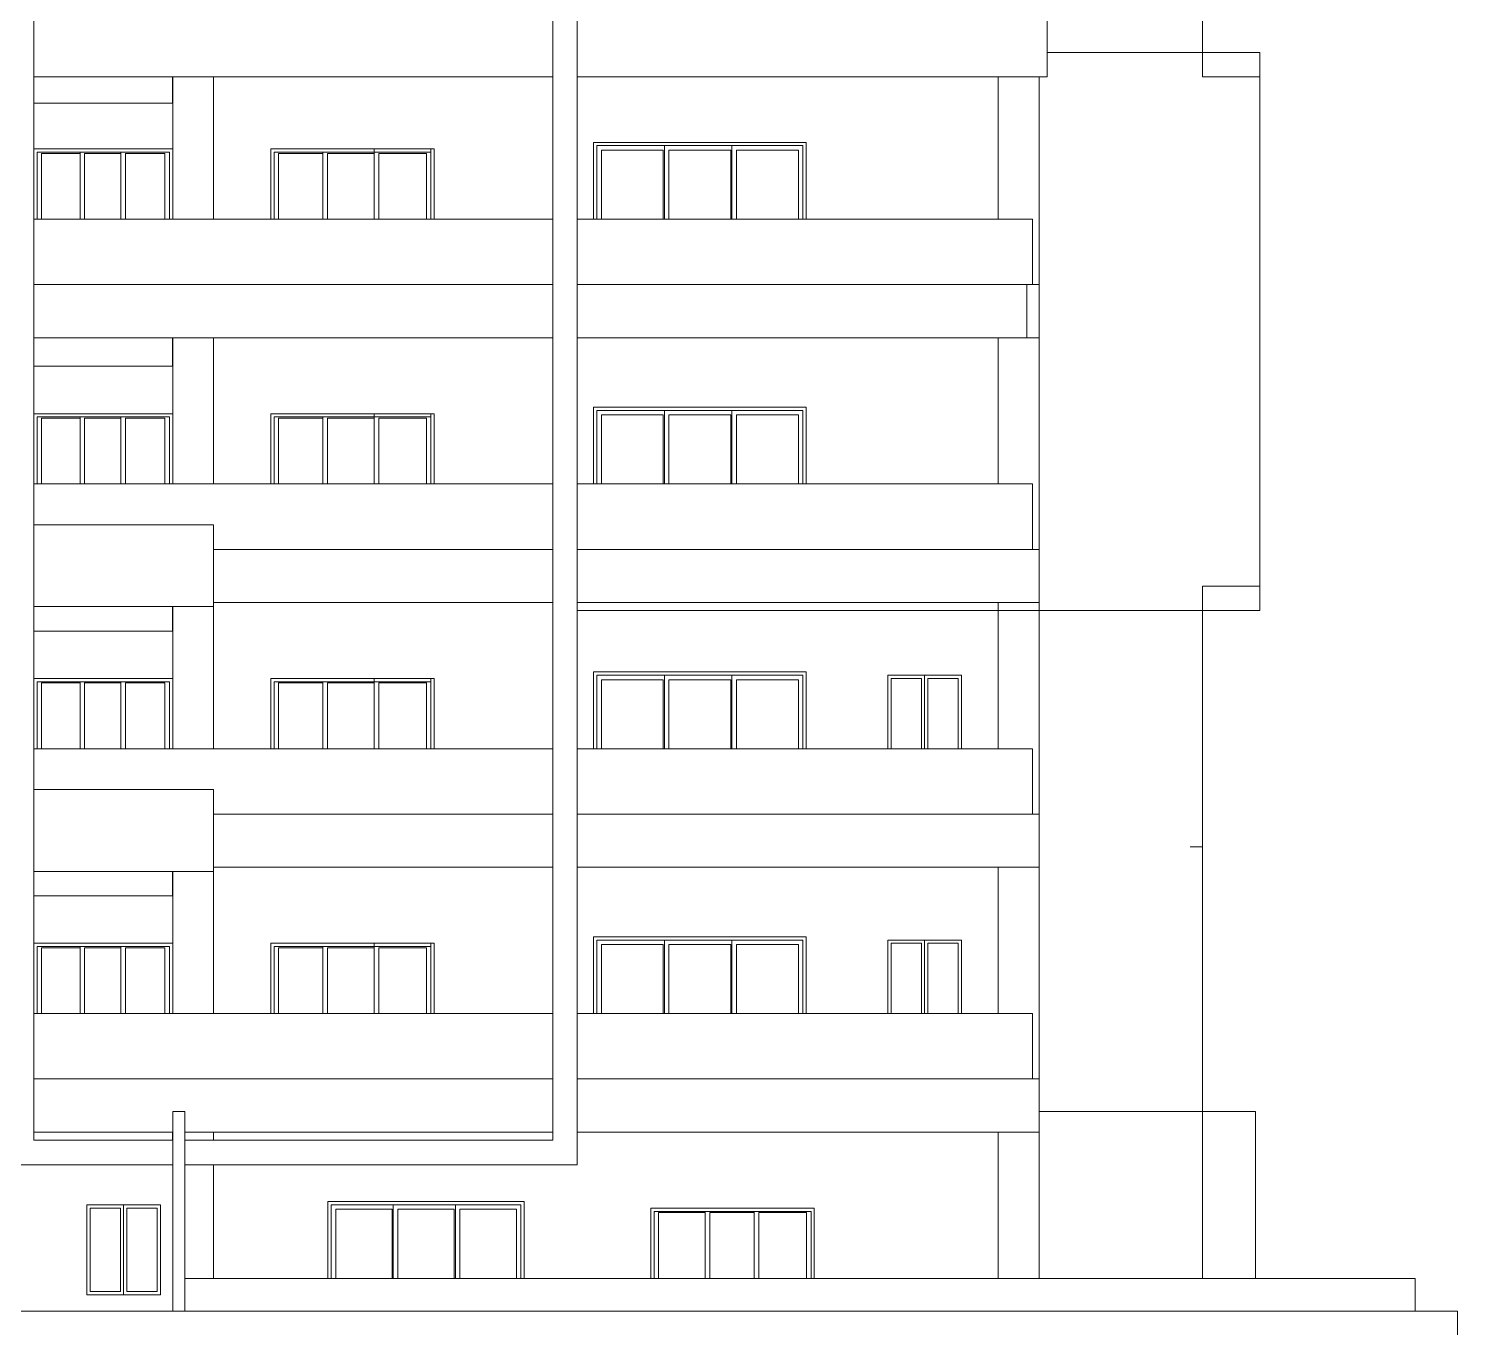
# Model space of a CAD drawing. Header units: metres. Extents: x -144 to 1000, y -717 to 29.
# Drawn here: x 766.173 to 769.866, y -557.429 to -554.072 of the extents above; entities that cross this region are included whole.
import ezdxf

# ---------------------------------------------------------------- set-up
doc = ezdxf.new("R2010")
doc.units = ezdxf.units.M
doc.layers.get('0').update_dxf_attribs({"color": 1})
for name, color, linetype, lineweight in [('A-DOOR-FRAM', 1, 'Continuous', 9), ('A-FLOR-HRAL', 1, 'Continuous', 9), ('A-GLAZ', 1, 'Continuous', 9), ('A-WALL', 4, 'Continuous', 9), ('S-BEAM', 1, 'Continuous', 9), ('S-COLS', 7, 'Continuous', 9)]:
    doc.layers.add(name, color=color, linetype=linetype, lineweight=lineweight)

# ---------------------------------------------------------------- blocks, each defined once
blk = doc.blocks.new('A$C4d52d4f2')
at = {"layer": 'A-DOOR-FRAM', "lineweight": 9}
for p, q in [((-0.45797, -0.240614), (-0.45797, -0.242527)), ((-0.45797, -0.240614), (-0.452616, -0.240614)), ((-0.456214, -0.240614), (-0.456214, -0.242527)), ((-0.454459, -0.240614), (-0.454459, -0.242527)), ((-0.452616, -0.240614), (-0.452616, -0.242527)), ((-0.468997, -0.240699), (-0.472609, -0.240699)), ((-0.472609, -0.242527), (-0.472609, -0.240699)), ((-0.472524, -0.240784), (-0.472524, -0.242527)), ((-0.472524, -0.240784), (-0.469082, -0.240784)), ((-0.472407, -0.242527), (-0.472407, -0.240816)), ((-0.472407, -0.240816), (-0.471405, -0.240816)), ((-0.471405, -0.240784), (-0.471405, -0.242527)), ((-0.471288, -0.242527), (-0.471288, -0.240816)), ((-0.471288, -0.240816), (-0.470345, -0.240816)), ((-0.470345, -0.240784), (-0.470345, -0.242527)), ((-0.470228, -0.242527), (-0.470228, -0.240816)), ((-0.470228, -0.240816), (-0.469199, -0.240816)), ((-0.469199, -0.240816), (-0.469199, -0.242527)), ((-0.469082, -0.240784), (-0.469082, -0.242527)), ((-0.466448, -0.240699), (-0.466448, -0.242527)), ((-0.462199, -0.240699), (-0.466448, -0.240699)), ((-0.466363, -0.242527), (-0.466363, -0.240784)), ((-0.466363, -0.240784), (-0.462284, -0.240784)), ((-0.466246, -0.242527), (-0.466246, -0.240816)), ((-0.466246, -0.240816), (-0.46509, -0.240816)), ((-0.46509, -0.240784), (-0.46509, -0.242527)), ((-0.464973, -0.242527), (-0.464973, -0.240816)), ((-0.464973, -0.240816), (-0.463758, -0.240816)), ((-0.462284, -0.240699), (-0.463758, -0.240699)), ((-0.463758, -0.240699), (-0.463758, -0.242527)), ((-0.463641, -0.242527), (-0.463641, -0.240816)), ((-0.463641, -0.240816), (-0.4624, -0.240816)), ((-0.4624, -0.240816), (-0.4624, -0.242527)), ((-0.462284, -0.242527), (-0.462284, -0.240699)), ((-0.462284, -0.242527), (-0.462284, -0.240784)), ((-0.462199, -0.242527), (-0.462199, -0.240699)), ((-0.457853, -0.242527), (-0.457853, -0.240731)), ((-0.457853, -0.240731), (-0.456244, -0.240731)), ((-0.456244, -0.240731), (-0.456244, -0.242527)), ((-0.456097, -0.242527), (-0.456097, -0.240731)), ((-0.456097, -0.240731), (-0.454488, -0.240731)), ((-0.454488, -0.240731), (-0.454488, -0.242527)), ((-0.454343, -0.242527), (-0.454343, -0.240731)), ((-0.454343, -0.240731), (-0.452733, -0.240731)), ((-0.452733, -0.240731), (-0.452733, -0.242527)), ((-0.468997, -0.247583), (-0.472609, -0.247583)), ((-0.472609, -0.24941), (-0.472609, -0.247583)), ((-0.472524, -0.247668), (-0.472524, -0.24941)), ((-0.472524, -0.247668), (-0.469082, -0.247668)), ((-0.472407, -0.24941), (-0.472407, -0.2477)), ((-0.472407, -0.2477), (-0.471405, -0.2477)), ((-0.471405, -0.247668), (-0.471405, -0.24941)), ((-0.471288, -0.24941), (-0.471288, -0.2477)), ((-0.471288, -0.2477), (-0.470345, -0.2477)), ((-0.470345, -0.247668), (-0.470345, -0.24941)), ((-0.470228, -0.24941), (-0.470228, -0.2477)), ((-0.470228, -0.2477), (-0.469199, -0.2477)), ((-0.469199, -0.2477), (-0.469199, -0.24941)), ((-0.469082, -0.247668), (-0.469082, -0.24941)), ((-0.466448, -0.247583), (-0.466448, -0.24941)), ((-0.462199, -0.247583), (-0.466448, -0.247583)), ((-0.466363, -0.24941), (-0.466363, -0.247668)), ((-0.466363, -0.247668), (-0.462284, -0.247668)), ((-0.466246, -0.24941), (-0.466246, -0.2477)), ((-0.466246, -0.2477), (-0.46509, -0.2477)), ((-0.46509, -0.247668), (-0.46509, -0.24941)), ((-0.464973, -0.24941), (-0.464973, -0.2477)), ((-0.464973, -0.2477), (-0.463758, -0.2477)), ((-0.462284, -0.247583), (-0.463758, -0.247583)), ((-0.463758, -0.247583), (-0.463758, -0.24941)), ((-0.463641, -0.24941), (-0.463641, -0.2477)), ((-0.463641, -0.2477), (-0.4624, -0.2477)), ((-0.4624, -0.2477), (-0.4624, -0.24941)), ((-0.462284, -0.24941), (-0.462284, -0.247583)), ((-0.462284, -0.24941), (-0.462284, -0.247668)), ((-0.462199, -0.24941), (-0.462199, -0.247583)), ((-0.45797, -0.247498), (-0.45797, -0.24941)), ((-0.45797, -0.247498), (-0.452616, -0.247498)), ((-0.457853, -0.24941), (-0.457853, -0.247615)), ((-0.457853, -0.247615), (-0.456244, -0.247615)), ((-0.456244, -0.247615), (-0.456244, -0.24941)), ((-0.456214, -0.247498), (-0.456214, -0.24941)), ((-0.456097, -0.24941), (-0.456097, -0.247615)), ((-0.456097, -0.247615), (-0.454488, -0.247615)), ((-0.454488, -0.247615), (-0.454488, -0.24941)), ((-0.454459, -0.247498), (-0.454459, -0.24941)), ((-0.454343, -0.24941), (-0.454343, -0.247615)), ((-0.454343, -0.247615), (-0.452733, -0.247615)), ((-0.452733, -0.247615), (-0.452733, -0.24941)), ((-0.452616, -0.247498), (-0.452616, -0.24941)), ((-0.452531, -0.254297), (-0.458055, -0.254297)), ((-0.458055, -0.256294), (-0.458055, -0.254297)), ((-0.45797, -0.254382), (-0.45797, -0.256294)), ((-0.45797, -0.254382), (-0.452616, -0.254382)), ((-0.456214, -0.254382), (-0.456214, -0.256294)), ((-0.454459, -0.254382), (-0.454459, -0.256294)), ((-0.452616, -0.254382), (-0.452616, -0.256294)), ((-0.452531, -0.256294), (-0.452531, -0.254297)), ((-0.468997, -0.254467), (-0.472609, -0.254467)), ((-0.472609, -0.256294), (-0.472609, -0.254467)), ((-0.472524, -0.254552), (-0.472524, -0.256294)), ((-0.472524, -0.254552), (-0.469082, -0.254552)), ((-0.472407, -0.256294), (-0.472407, -0.254583)), ((-0.472407, -0.254583), (-0.471405, -0.254583)), ((-0.471405, -0.254552), (-0.471405, -0.256294)), ((-0.471288, -0.256294), (-0.471288, -0.254583)), ((-0.471288, -0.254583), (-0.470345, -0.254583)), ((-0.470345, -0.254552), (-0.470345, -0.256294)), ((-0.470228, -0.256294), (-0.470228, -0.254583)), ((-0.470228, -0.254583), (-0.469199, -0.254583)), ((-0.469199, -0.254583), (-0.469199, -0.256294)), ((-0.469082, -0.254552), (-0.469082, -0.256294)), ((-0.466448, -0.254467), (-0.466448, -0.256294)), ((-0.462199, -0.254467), (-0.466448, -0.254467)), ((-0.466363, -0.256294), (-0.466363, -0.254552)), ((-0.466363, -0.254552), (-0.462284, -0.254552)), ((-0.466246, -0.256294), (-0.466246, -0.254583)), ((-0.466246, -0.254583), (-0.46509, -0.254583)), ((-0.46509, -0.254552), (-0.46509, -0.256294)), ((-0.464973, -0.256294), (-0.464973, -0.254583)), ((-0.464973, -0.254583), (-0.463758, -0.254583)), ((-0.462284, -0.254467), (-0.463758, -0.254467)), ((-0.463758, -0.254467), (-0.463758, -0.256294)), ((-0.463641, -0.256294), (-0.463641, -0.254583)), ((-0.463641, -0.254583), (-0.4624, -0.254583)), ((-0.4624, -0.254583), (-0.4624, -0.256294)), ((-0.462284, -0.256294), (-0.462284, -0.254467)), ((-0.462284, -0.256294), (-0.462284, -0.254552)), ((-0.462199, -0.256294), (-0.462199, -0.254467)), ((-0.457853, -0.256294), (-0.457853, -0.254498)), ((-0.457853, -0.254498), (-0.456244, -0.254498)), ((-0.456244, -0.254498), (-0.456244, -0.256294)), ((-0.456097, -0.256294), (-0.456097, -0.254498)), ((-0.456097, -0.254498), (-0.454488, -0.254498)), ((-0.454488, -0.254498), (-0.454488, -0.256294)), ((-0.454343, -0.256294), (-0.454343, -0.254498)), ((-0.454343, -0.254498), (-0.452733, -0.254498)), ((-0.452733, -0.254498), (-0.452733, -0.256294)), ((-0.468997, -0.26135), (-0.472609, -0.26135)), ((-0.472609, -0.263177), (-0.472609, -0.26135)), ((-0.472524, -0.261435), (-0.472524, -0.263177)), ((-0.472524, -0.261435), (-0.469082, -0.261435)), ((-0.472407, -0.263177), (-0.472407, -0.261467)), ((-0.472407, -0.261467), (-0.471405, -0.261467)), ((-0.471405, -0.261435), (-0.471405, -0.263177)), ((-0.471288, -0.263177), (-0.471288, -0.261467)), ((-0.471288, -0.261467), (-0.470345, -0.261467)), ((-0.470345, -0.261435), (-0.470345, -0.263177)), ((-0.470228, -0.263177), (-0.470228, -0.261467)), ((-0.470228, -0.261467), (-0.469199, -0.261467)), ((-0.469199, -0.261467), (-0.469199, -0.263177)), ((-0.469082, -0.261435), (-0.469082, -0.263177)), ((-0.466448, -0.26135), (-0.466448, -0.263177)), ((-0.462199, -0.26135), (-0.466448, -0.26135)), ((-0.466363, -0.263177), (-0.466363, -0.261435)), ((-0.466363, -0.261435), (-0.462284, -0.261435)), ((-0.466246, -0.263177), (-0.466246, -0.261467)), ((-0.466246, -0.261467), (-0.46509, -0.261467)), ((-0.46509, -0.261435), (-0.46509, -0.263177)), ((-0.464973, -0.263177), (-0.464973, -0.261467)), ((-0.464973, -0.261467), (-0.463758, -0.261467)), ((-0.462284, -0.26135), (-0.463758, -0.26135)), ((-0.463758, -0.26135), (-0.463758, -0.263177)), ((-0.463641, -0.263177), (-0.463641, -0.261467)), ((-0.463641, -0.261467), (-0.4624, -0.261467)), ((-0.4624, -0.261467), (-0.4624, -0.263177)), ((-0.462284, -0.263177), (-0.462284, -0.26135)), ((-0.462284, -0.263177), (-0.462284, -0.261435)), ((-0.462199, -0.263177), (-0.462199, -0.26135)), ((-0.452531, -0.26118), (-0.458055, -0.26118)), ((-0.458055, -0.263177), (-0.458055, -0.26118)), ((-0.45797, -0.261265), (-0.45797, -0.263177)), ((-0.45797, -0.261265), (-0.452616, -0.261265)), ((-0.457853, -0.263177), (-0.457853, -0.261382)), ((-0.457853, -0.261382), (-0.456244, -0.261382)), ((-0.456244, -0.261382), (-0.456244, -0.263177)), ((-0.456214, -0.261265), (-0.456214, -0.263177)), ((-0.456097, -0.263177), (-0.456097, -0.261382)), ((-0.456097, -0.261382), (-0.454488, -0.261382)), ((-0.454488, -0.261382), (-0.454488, -0.263177)), ((-0.454459, -0.261265), (-0.454459, -0.263177)), ((-0.454343, -0.263177), (-0.454343, -0.261382)), ((-0.454343, -0.261382), (-0.452733, -0.261382)), ((-0.452733, -0.261382), (-0.452733, -0.263177)), ((-0.452616, -0.261265), (-0.452616, -0.263177)), ((-0.452531, -0.263177), (-0.452531, -0.26118)), ((-0.46496, -0.268064), (-0.46496, -0.270061)), ((-0.459862, -0.268064), (-0.46496, -0.268064)), ((-0.464876, -0.270061), (-0.464876, -0.268149)), ((-0.464876, -0.268149), (-0.459947, -0.268149)), ((-0.463263, -0.268149), (-0.463263, -0.270061)), ((-0.459947, -0.268149), (-0.461648, -0.268149)), ((-0.461648, -0.268149), (-0.461648, -0.270061)), ((-0.459947, -0.270061), (-0.459947, -0.268149)), ((-0.459947, -0.270061), (-0.459947, -0.268149)), ((-0.459862, -0.270061), (-0.459862, -0.268064)), ((-0.464759, -0.270061), (-0.464759, -0.268266)), ((-0.464759, -0.268266), (-0.463291, -0.268266)), ((-0.463291, -0.268266), (-0.463291, -0.270061)), ((-0.463146, -0.270061), (-0.463146, -0.268266)), ((-0.463146, -0.268266), (-0.461678, -0.268266)), ((-0.461678, -0.268266), (-0.461678, -0.270061)), ((-0.461531, -0.270061), (-0.461531, -0.268266)), ((-0.461531, -0.268266), (-0.460063, -0.268266)), ((-0.460063, -0.268266), (-0.460063, -0.270061)), ((-0.452319, -0.268234), (-0.456568, -0.268234)), ((-0.456568, -0.270061), (-0.456568, -0.268234)), ((-0.456483, -0.268319), (-0.456483, -0.270061)), ((-0.456483, -0.268319), (-0.452404, -0.268319)), ((-0.456367, -0.270061), (-0.456367, -0.268351)), ((-0.456367, -0.268351), (-0.455152, -0.268351)), ((-0.455152, -0.268319), (-0.455152, -0.270061)), ((-0.455035, -0.270061), (-0.455035, -0.268351)), ((-0.455035, -0.268351), (-0.453879, -0.268351)), ((-0.453879, -0.268319), (-0.453879, -0.270061)), ((-0.453762, -0.270061), (-0.453762, -0.268351)), ((-0.453762, -0.268351), (-0.452521, -0.268351)), ((-0.452521, -0.268351), (-0.452521, -0.270061)), ((-0.452404, -0.268319), (-0.452404, -0.270061)), ((-0.452319, -0.270061), (-0.452319, -0.268234))]:
    blk.add_line(p, q, dxfattribs=at)
at = {"layer": 'A-FLOR-HRAL'}
for p, q in [((-0.459118, -0.242527), (-0.472609, -0.242527)), ((-0.446645, -0.242527), (-0.458481, -0.242527)), ((-0.446645, -0.244226), (-0.446645, -0.242527)), ((-0.459118, -0.24941), (-0.472609, -0.24941)), ((-0.446645, -0.24941), (-0.458481, -0.24941)), ((-0.446645, -0.251108), (-0.446645, -0.24941)), ((-0.459118, -0.256294), (-0.472609, -0.256294)), ((-0.446645, -0.256294), (-0.458481, -0.256294)), ((-0.446645, -0.257993), (-0.446645, -0.256294)), ((-0.459118, -0.263177), (-0.472609, -0.263177)), ((-0.446645, -0.263177), (-0.458481, -0.263177)), ((-0.446645, -0.264877), (-0.446645, -0.263177)), ((-0.436698, -0.270061), (-0.468678, -0.270061)), ((-0.436698, -0.270061), (-0.436698, -0.270911))]:
    blk.add_line(p, q, dxfattribs=at)
at = {"layer": 'A-GLAZ'}
for p, q in [((-0.449451, -0.256294), (-0.449451, -0.254382)), ((-0.449451, -0.254382), (-0.449451, -0.256294)), ((-0.449536, -0.254467), (-0.450322, -0.254467)), ((-0.450322, -0.254467), (-0.450322, -0.256294)), ((-0.449536, -0.256294), (-0.449536, -0.254467)), ((-0.44858, -0.254467), (-0.449366, -0.254467)), ((-0.449366, -0.254467), (-0.449366, -0.256294)), ((-0.44858, -0.256294), (-0.44858, -0.254467)), ((-0.449536, -0.26135), (-0.450322, -0.26135)), ((-0.450322, -0.26135), (-0.450322, -0.263177)), ((-0.449536, -0.263177), (-0.449536, -0.26135)), ((-0.449451, -0.263177), (-0.449451, -0.261265)), ((-0.449451, -0.261265), (-0.449451, -0.263177)), ((-0.44858, -0.26135), (-0.449366, -0.26135)), ((-0.449366, -0.26135), (-0.449366, -0.263177)), ((-0.44858, -0.263177), (-0.44858, -0.26135)), ((-0.470272, -0.268149), (-0.470272, -0.270486)), ((-0.470272, -0.270486), (-0.470272, -0.268149)), ((-0.470357, -0.268234), (-0.471143, -0.268234)), ((-0.471143, -0.268234), (-0.471143, -0.270401)), ((-0.470357, -0.270401), (-0.470357, -0.268234)), ((-0.469401, -0.268234), (-0.470187, -0.268234)), ((-0.470187, -0.268234), (-0.470187, -0.270401)), ((-0.469401, -0.270401), (-0.469401, -0.268234)), ((-0.470357, -0.270401), (-0.471143, -0.270401)), ((-0.469401, -0.270401), (-0.470187, -0.270401))]:
    blk.add_line(p, q, dxfattribs=at)
at = {"layer": 'A-WALL', "lineweight": 9}
for p, q in [((-0.472609, -0.196891), (-0.472609, -0.26647)), ((-0.459118, -0.196891), (-0.459118, -0.26647)), ((-0.458481, -0.267108), (-0.458481, -0.196891)), ((-0.442228, -0.238192), (-0.442228, -0.225063)), ((-0.446265, -0.23883), (-0.446265, -0.236705)), ((-0.446265, -0.238192), (-0.44074, -0.238192)), ((-0.442228, -0.238192), (-0.44074, -0.238192)), ((-0.442228, -0.23883), (-0.442228, -0.238192)), ((-0.44074, -0.238192), (-0.44074, -0.23883)), ((-0.44074, -0.238192), (-0.44074, -0.252702)), ((-0.472609, -0.23883), (-0.459118, -0.23883)), ((-0.458481, -0.23883), (-0.446265, -0.23883)), ((-0.44074, -0.23883), (-0.442228, -0.23883)), ((-0.458055, -0.242527), (-0.458055, -0.240529)), ((-0.458055, -0.240529), (-0.452531, -0.240529)), ((-0.452531, -0.240529), (-0.452531, -0.242527)), ((-0.472609, -0.242527), (-0.472609, -0.240699)), ((-0.472609, -0.240699), (-0.468997, -0.240699)), ((-0.466448, -0.242527), (-0.466448, -0.240699)), ((-0.466448, -0.240699), (-0.462199, -0.240699)), ((-0.462199, -0.240699), (-0.462199, -0.242527)), ((-0.459118, -0.244226), (-0.472609, -0.244226)), ((-0.446477, -0.244226), (-0.458481, -0.244226)), ((-0.446796, -0.245607), (-0.446796, -0.244226)), ((-0.446477, -0.245607), (-0.446477, -0.244226)), ((-0.472609, -0.245607), (-0.459118, -0.245607)), ((-0.458481, -0.245607), (-0.446477, -0.245607)), ((-0.472609, -0.24941), (-0.472609, -0.247583)), ((-0.472609, -0.247583), (-0.468997, -0.247583)), ((-0.466448, -0.24941), (-0.466448, -0.247583)), ((-0.466448, -0.247583), (-0.462199, -0.247583)), ((-0.462199, -0.247583), (-0.462199, -0.24941)), ((-0.458055, -0.24941), (-0.458055, -0.247413)), ((-0.458055, -0.247413), (-0.452531, -0.247413)), ((-0.452531, -0.247413), (-0.452531, -0.24941)), ((-0.472609, -0.250472), (-0.467935, -0.250472)), ((-0.467935, -0.250472), (-0.467935, -0.252597)), ((-0.459118, -0.25111), (-0.467935, -0.25111)), ((-0.446477, -0.25111), (-0.458481, -0.25111)), ((-0.446477, -0.252491), (-0.446477, -0.25111)), ((-0.44074, -0.252064), (-0.442228, -0.252064)), ((-0.442228, -0.252064), (-0.442228, -0.252702)), ((-0.44074, -0.252702), (-0.44074, -0.252064)), ((-0.467935, -0.252491), (-0.459118, -0.252491)), ((-0.458481, -0.252491), (-0.446477, -0.252491)), ((-0.472609, -0.252597), (-0.467935, -0.252597)), ((-0.44074, -0.252702), (-0.458481, -0.252702)), ((-0.442228, -0.252702), (-0.442228, -0.270061)), ((-0.442228, -0.252702), (-0.44074, -0.252702)), ((-0.458055, -0.256294), (-0.458055, -0.254297)), ((-0.458055, -0.254297), (-0.452531, -0.254297)), ((-0.452531, -0.254297), (-0.452531, -0.256294)), ((-0.450407, -0.256294), (-0.450407, -0.254382)), ((-0.450407, -0.254382), (-0.448495, -0.254382)), ((-0.448495, -0.254382), (-0.448495, -0.256294)), ((-0.472609, -0.256294), (-0.472609, -0.254467)), ((-0.472609, -0.254467), (-0.468997, -0.254467)), ((-0.466448, -0.256294), (-0.466448, -0.254467)), ((-0.466448, -0.254467), (-0.462199, -0.254467)), ((-0.462199, -0.254467), (-0.462199, -0.256294)), ((-0.472609, -0.257356), (-0.467935, -0.257356)), ((-0.467935, -0.257356), (-0.467935, -0.259481)), ((-0.459118, -0.257993), (-0.467935, -0.257993)), ((-0.446477, -0.257993), (-0.458481, -0.257993)), ((-0.446477, -0.259374), (-0.446477, -0.257993)), ((-0.442546, -0.258843), (-0.442228, -0.258843)), ((-0.472609, -0.259481), (-0.467935, -0.259481)), ((-0.467935, -0.259374), (-0.459118, -0.259374)), ((-0.458481, -0.259374), (-0.446477, -0.259374)), ((-0.472609, -0.263177), (-0.472609, -0.26135)), ((-0.472609, -0.26135), (-0.468997, -0.26135)), ((-0.466448, -0.263177), (-0.466448, -0.26135)), ((-0.466448, -0.26135), (-0.462199, -0.26135)), ((-0.462199, -0.26135), (-0.462199, -0.263177)), ((-0.458055, -0.263177), (-0.458055, -0.26118)), ((-0.458055, -0.26118), (-0.452531, -0.26118)), ((-0.452531, -0.26118), (-0.452531, -0.263177)), ((-0.450407, -0.263177), (-0.450407, -0.261265)), ((-0.450407, -0.261265), (-0.448495, -0.261265)), ((-0.448495, -0.261265), (-0.448495, -0.263177)), ((-0.459118, -0.264877), (-0.472609, -0.264877)), ((-0.446477, -0.264877), (-0.458481, -0.264877)), ((-0.446477, -0.266258), (-0.446477, -0.264877)), ((-0.468997, -0.270911), (-0.468997, -0.265727)), ((-0.468678, -0.265727), (-0.468997, -0.265727)), ((-0.468678, -0.265727), (-0.468678, -0.270911)), ((-0.440847, -0.265727), (-0.446477, -0.265727)), ((-0.440847, -0.265727), (-0.440847, -0.270061)), ((-0.472611, -0.266258), (-0.468997, -0.266258)), ((-0.468678, -0.266258), (-0.459116, -0.266258)), ((-0.458481, -0.266258), (-0.446477, -0.266258)), ((-0.468997, -0.26647), (-0.472609, -0.26647)), ((-0.459118, -0.26647), (-0.468678, -0.26647)), ((-0.468997, -0.267108), (-0.473247, -0.267108)), ((-0.458481, -0.267108), (-0.468678, -0.267108)), ((-0.471228, -0.270486), (-0.471228, -0.268149)), ((-0.471228, -0.268149), (-0.469316, -0.268149)), ((-0.469316, -0.268149), (-0.469316, -0.270486)), ((-0.46496, -0.270061), (-0.46496, -0.268064)), ((-0.46496, -0.268064), (-0.459862, -0.268064)), ((-0.459862, -0.268064), (-0.459862, -0.270061)), ((-0.456568, -0.270061), (-0.456568, -0.268234)), ((-0.456568, -0.268234), (-0.452319, -0.268234)), ((-0.452319, -0.268234), (-0.452319, -0.270061)), ((-0.469316, -0.270486), (-0.471228, -0.270486)), ((-0.435601, -0.270911), (-0.503243, -0.270911)), ((-0.435601, -0.294494), (-0.435601, -0.270911))]:
    blk.add_line(p, q, dxfattribs=at)
at = {"layer": 'S-BEAM'}
for p, q in [((-0.468999, -0.23883), (-0.468999, -0.23951)), ((-0.468999, -0.23951), (-0.472609, -0.23951)), ((-0.468999, -0.245607), (-0.468999, -0.246351)), ((-0.468999, -0.246351), (-0.472609, -0.246351)), ((-0.468999, -0.252597), (-0.468999, -0.253234)), ((-0.468999, -0.253234), (-0.472609, -0.253234)), ((-0.468999, -0.259481), (-0.468999, -0.260118)), ((-0.468999, -0.260118), (-0.472609, -0.260118)), ((-0.468999, -0.266258), (-0.468999, -0.26647))]:
    blk.add_line(p, q, dxfattribs=at)
at = {"layer": 'S-COLS', "lineweight": 9}
for p, q in [((-0.468997, -0.242527), (-0.468997, -0.23883)), ((-0.467935, -0.242527), (-0.467935, -0.23883)), ((-0.447539, -0.242527), (-0.447539, -0.23883)), ((-0.446477, -0.244226), (-0.446477, -0.23883)), ((-0.468997, -0.24941), (-0.468997, -0.245607)), ((-0.467935, -0.24941), (-0.467935, -0.245607)), ((-0.447539, -0.24941), (-0.447539, -0.245607)), ((-0.446477, -0.251108), (-0.446477, -0.245607)), ((-0.447539, -0.256294), (-0.447539, -0.252491)), ((-0.446477, -0.257993), (-0.446477, -0.252491)), ((-0.468997, -0.256294), (-0.468997, -0.252597)), ((-0.467935, -0.256294), (-0.467935, -0.252597)), ((-0.468997, -0.263177), (-0.468997, -0.259481)), ((-0.467935, -0.263177), (-0.467935, -0.259481)), ((-0.447539, -0.263177), (-0.447539, -0.259374)), ((-0.446477, -0.264877), (-0.446477, -0.259374)), ((-0.467935, -0.26647), (-0.467935, -0.266258)), ((-0.447539, -0.270061), (-0.447539, -0.266258)), ((-0.446477, -0.270061), (-0.446477, -0.266258)), ((-0.467935, -0.270061), (-0.467935, -0.267108))]:
    blk.add_line(p, q, dxfattribs=at)

msp = doc.modelspace()

# ---------------------------------------------------------------- block references
at = {"xscale": 99.43160273753426, "yscale": 99.43160273753426, "zscale": 99.43160273753426}
msp.add_blockref('A$C4d52d4f2', (813.1787, -530.4501), dxfattribs=at)

doc.saveas('drawing.dxf')
